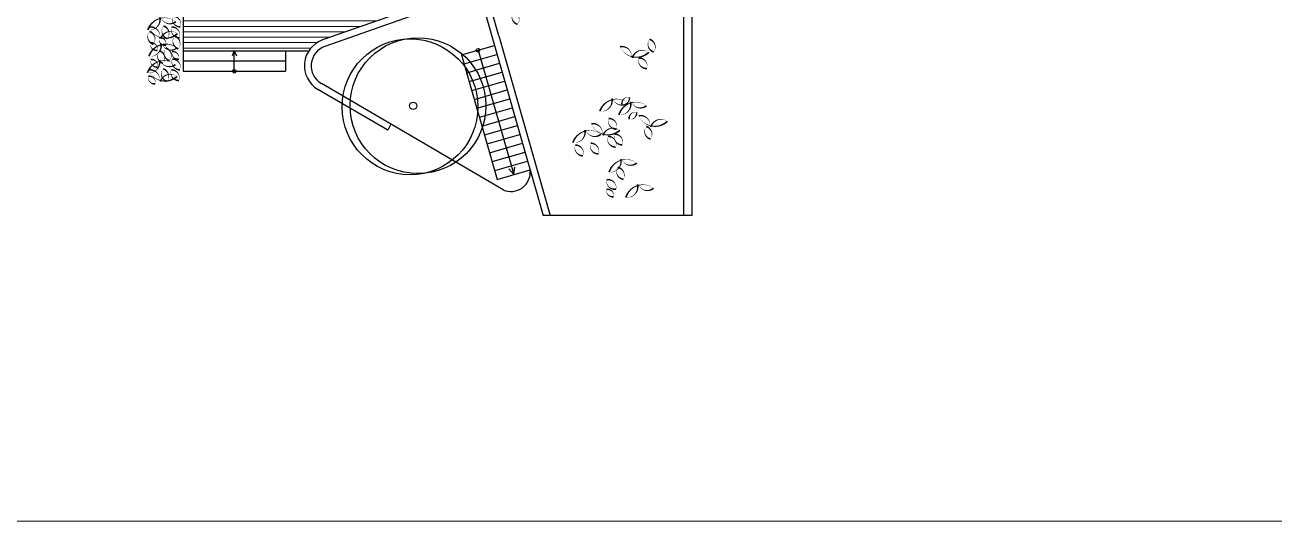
# Model space of a CAD drawing. Header units: metres. Extents: x -442 to 316, y -503 to 125.
# Drawn here: x -0.31 to 36.2, y -29.06 to -14.57 of the extents above; entities that cross this region are included whole.
import ezdxf

# ---------------------------------------------------------------- set-up
doc = ezdxf.new("R2010")
doc.units = ezdxf.units.M
doc.layers.add('FLOATING-WINDOWS', color=2, linetype='Continuous', plot=False)
doc.layers.add('FLOATINGWINDOWS', color=2, linetype='Continuous', plot=False)
for name, color, linetype in [('SRAFA', 251, 'Continuous'), ('SRAFY', 3, 'Continuous'), ('stávající stromy', 86, 'Continuous'), ('zariz.predmety', 203, 'Continuous')]:
    doc.layers.add(name, color=color, linetype=linetype)
doc.layers.add('Standard', color=7, linetype='Continuous', lineweight=25)

msp = doc.modelspace()

# ---------------------------------------------------------------- hatches: boundary and pattern name
at = {"layer": 'FLOATINGWINDOWS', "linetype": 'Continuous', "lineweight": 0}
h = msp.add_hatch(dxfattribs=at)
h.set_pattern_fill('ANSI32', color=256, scale=0.01, style=0)
h.paths.add_polyline_path([(29.909029, -19.285085), (29.909029, -18.940085), (30.134029, -18.940085), (30.134029, -19.285085)], flags=9)
h = msp.add_hatch(dxfattribs=at)
h.set_pattern_fill('ANSI32', color=256, scale=0.01, style=0)
h.paths.add_polyline_path([(29.909029, -19.285085), (29.909029, -18.940085), (30.134029, -18.940085), (30.134029, -19.285085)], flags=9)
at = {"layer": 'SRAFA', "linetype": 'Continuous', "lineweight": 0, "ltscale": 20}
h = msp.add_hatch(dxfattribs=at)
h.set_pattern_fill('LINE', color=256, scale=0.05, style=0)
h.paths.add_polyline_path([(5.706062, -11.215777), (4.306062, -11.215777), (4.306062, -15.315777), (7.985522, -15.315777, -0.163860057), (8.387869, -15.001338), (12.295758, -13.625428, -0.431640327), (13.330416, -14.159399), (12.485873, -11.215777), (6.006062, -11.215777), (6.006062, -13.865777), (5.706062, -13.865777)])
at = {"layer": 'SRAFY', "linetype": 'Continuous', "lineweight": 0}
h = msp.add_hatch(dxfattribs=at)
h.set_pattern_fill('ANSI31', color=256, scale=0.02, style=0)
h.paths.add_polyline_path([(35.047821, -17.676212), (35.392821, -17.676212), (35.392821, -17.901212), (35.047821, -17.901212)], flags=25)
msp.add_hatch(color=256, dxfattribs=at).paths.add_polyline_path([(35.047821, -17.676212), (35.392821, -17.676212), (35.392821, -17.901212), (35.047821, -17.901212)], flags=9)
h = msp.add_hatch(dxfattribs=at)
h.set_pattern_fill('ANSI32', color=256, scale=0.01, style=0)
h.paths.add_polyline_path([(29.909029, -19.285085), (29.909029, -18.940085), (30.134029, -18.940085), (30.134029, -19.285085)], flags=9)
h = msp.add_hatch(dxfattribs=at)
h.set_pattern_fill('ANSI32', color=256, scale=0.01, style=0)
h.paths.add_polyline_path([(34.426051, -19.285085), (34.426051, -18.940085), (34.651051, -18.940085), (34.651051, -19.285085)], flags=9)

# ---------------------------------------------------------------- linework, layer by layer
at = {"layer": 'FLOATING-WINDOWS', "linetype": 'Continuous', "lineweight": 0}
msp.add_lwpolyline([(-36.830295, 7.929393), (92.34374, 7.929393), (92.34374, -29.056503), (-36.830295, -29.056503)], close=True, dxfattribs=at)
at = {"layer": 'Standard', "color": 7, "linetype": 'ByBlock'}
for p, q in [((4.306062, -10.665777), (4.306062, -15.315777)), ((18.936062, -10.990777), (18.936062, -20.130238)), ((19.186062, -11.240777), (19.186062, -20.130238)), ((12.295758, -13.625428), (8.387869, -15.001338)), ((12.362179, -13.814077), (8.454289, -15.189987)), ((13.13818, -14.214582), (14.834644, -20.130238)), ((13.53839, -14.884282), (13.330424, -14.159426)), ((13.538398, -14.884308), (15.042705, -20.130238)), ((4.306062, -15.315777), (7.985522, -15.315777)), ((4.306062, -15.315777), (4.306062, -15.915777)), ((5.806062, -15.315777), (5.745701, -15.464536)), ((5.806062, -15.915777), (5.806062, -15.315777)), ((5.806062, -15.315777), (5.866424, -15.464536)), ((7.306062, -15.315777), (7.306062, -15.915777)), ((12.450706, -15.441256), (13.41105, -15.165777)), ((12.930877, -15.303513), (13.973156, -18.93698)), ((4.306062, -15.615777), (7.306062, -15.615777)), ((12.450706, -15.441256), (13.492984, -19.07472)), ((12.525155, -15.700789), (13.485498, -15.42531)), ((12.599603, -15.960322), (13.559947, -15.684843)), ((4.306062, -15.915777), (7.306062, -15.915777)), ((12.674052, -16.219856), (13.634395, -15.944376)), ((13.661276, -19.380499), (8.35059, -16.273828)), ((12.7485, -16.479389), (13.708844, -16.203909)), ((10.28965, -17.639856), (8.249603, -16.446459)), ((12.822948, -16.738922), (13.783292, -16.463442)), ((12.897397, -16.998455), (13.857741, -16.722975)), ((12.971845, -17.257988), (13.932189, -16.982508)), ((10.377779, -17.459703), (10.289893, -17.639358)), ((13.046294, -17.517521), (14.006637, -17.242041)), ((13.120742, -17.777054), (14.081086, -17.501575)), ((13.195191, -18.036587), (14.155534, -17.761108)), ((13.269639, -18.29612), (14.229983, -18.020641)), ((13.344087, -18.555653), (14.304431, -18.280174)), ((13.418536, -18.815187), (14.378879, -18.539707)), ((13.492984, -19.07472), (14.453328, -18.79924)), ((13.973156, -18.93698), (13.833916, -18.770254)), ((13.973156, -18.93698), (14.002843, -18.721796)), ((19.186062, -20.130238), (14.834644, -20.130238))]:
    msp.add_line(p, q, dxfattribs=at)
for centre in [(12.930877, -15.303513), (5.806062, -15.915777)]:
    msp.add_circle(centre, 0.052275, dxfattribs=at)
for centre, radius, start, end in [((8.653551, -15.755933), 0.8, 109.3964151, 239.67301), ((8.653551, -15.755933), 0.6, 109.3964151, 239.67301), ((13.892602, -18.865441), 0.56462, 245.8138997, 6.7333461)]:
    msp.add_arc(centre, radius, start, end, dxfattribs=at)
at = {"layer": 'stávající stromy', "linetype": 'Continuous'}
for centre, radius in [((11.176454, -16.923781), 1.985167), ((10.943047, -16.95714), 1.985167), ((11.033612, -16.928151), 0.105953)]:
    msp.add_circle(centre, radius, dxfattribs=at)
at = {"layer": 'zariz.predmety', "color": 253, "linetype": 'Continuous', "ltscale": 0.001}
for points in [[(14.087667, -14.546956, 0, 0, 0.520567051), (14.087667, -14.546956, 0, 0.05, 0.520567051), (13.964432, -14.178011, 0, 0.05, 0.520567051), (14.087667, -14.546956, 0.05, 0.05, 0)], [(3.278001, -14.71046, 0, 0, 0.520567051), (3.278001, -14.71046, 0, 0.05, 0.520567051), (3.630198, -14.340454, 0, 0.05, 0.520567051), (3.660962, -14.348025, 0, 0.05, 0.520567051), (4.094775, -14.467831, 0, 0.05, 0.520567051), (3.278001, -14.71046, 0.05, 0.05, 0)], [(4.143452, -14.81728, 0, 0, 0.520567051), (4.143452, -14.81728, 0, 0.05, 0.520567051), (3.655195, -14.967452, 0, 0.05, 0.520567051), (3.632078, -14.945787, 0, 0.05, 0.520567051), (3.312485, -14.628916, 0, 0.05, 0.520567051), (4.143452, -14.81728, 0.05, 0.05, 0)], [(3.848497, -14.965838, 0, 0, 0.520567051), (3.848497, -14.965838, 0, 0.05, 0.520567051), (3.737787, -14.592943, 0, 0.05, 0.520567051), (3.848497, -14.965838, 0.05, 0.05, 0)], [(4.20392, -14.937243, 0, 0, 0.520567051), (4.20392, -14.937243, 0, 0.05, 0.520567051), (3.973756, -14.623663, 0, 0.05, 0.520567051), (4.20392, -14.937243, 0.05, 0.05, 0)], [(4.232197, -14.621692, 0, 0, 0.520567051), (4.232197, -14.621692, 0, 0.05, 0.520567051), (4.002033, -14.308112, 0, 0.05, 0.520567051), (4.232197, -14.621692, 0.05, 0.05, 0)], [(3.436555, -15.129282, 0, 0, 0.520567051), (3.436555, -15.129282, 0, 0.05, 0.520567051), (3.325844, -14.756387, 0, 0.05, 0.520567051), (3.436555, -15.129282, 0.05, 0.05, 0)], [(3.807259, -15.160368, 0, 0, 0.520567051), (3.807259, -15.160368, 0, 0.05, 0.520567051), (3.607394, -14.938215, 0, 0.05, 0.520567051), (3.807259, -15.160368, 0.05, 0.05, 0)], [(4.17035, -15.262494, 0, 0, 0.520567051), (4.17035, -15.262494, 0, 0.05, 0.520567051), (4.05964, -14.889598, 0, 0.05, 0.520567051), (4.17035, -15.262494, 0.05, 0.05, 0)], [(18.067301, -15.3516, 0, 0, 0.520567051), (18.067301, -15.3516, 0, 0.05, 0.520567051), (17.944066, -14.982655, 0, 0.05, 0.520567051), (18.067301, -15.3516, 0.05, 0.05, 0)], [(3.553767, -15.306096, 0, 0, 0.520567051), (3.553767, -15.306096, 0, 0.05, 0.520567051), (3.353903, -15.083943, 0, 0.05, 0.520567051), (3.553767, -15.306096, 0.05, 0.05, 0)], [(3.72026, -15.687272, 0, 0, 0.520567051), (3.72026, -15.687272, 0, 0.05, 0.520567051), (3.609549, -15.314377, 0, 0.05, 0.520567051), (3.72026, -15.687272, 0.05, 0.05, 0)], [(3.912657, -15.608007, 0, 0, 0.520567051), (3.912657, -15.608007, 0, 0.05, 0.520567051), (3.801947, -15.235112, 0, 0.05, 0.520567051), (3.912657, -15.608007, 0.05, 0.05, 0)], [(4.184717, -15.564111, 0, 0, 0.520567051), (4.184717, -15.564111, 0, 0.05, 0.520567051), (3.984852, -15.341958, 0, 0.05, 0.520567051), (4.184717, -15.564111, 0.05, 0.05, 0)], [(17.923005, -15.362841, 0, 0, 0.520567051), (17.923005, -15.362841, 0, 0.05, 0.520567051), (17.440095, -15.52941, 0, 0.05, 0.520567051), (17.416261, -15.508538, 0, 0.05, 0.520567051), (17.086153, -15.202636, 0, 0.05, 0.520567051), (17.923005, -15.362841, 0.05, 0.05, 0)], [(3.265339, -15.962636, 0, 0, 0.520567051), (3.265339, -15.962636, 0, 0.05, 0.520567051), (3.617535, -15.59263, 0, 0.05, 0.520567051), (3.648299, -15.600201, 0, 0.05, 0.520567051), (4.082112, -15.720007, 0, 0.05, 0.520567051), (3.265339, -15.962636, 0.05, 0.05, 0)], [(3.562769, -15.795956, 0, 0, 0.520567051), (3.562769, -15.795956, 0, 0.05, 0.520567051), (3.362904, -15.573802, 0, 0.05, 0.520567051), (3.562769, -15.795956, 0.05, 0.05, 0)], [(4.219534, -15.873868, 0, 0, 0.520567051), (4.219534, -15.873868, 0, 0.05, 0.520567051), (3.98937, -15.560288, 0, 0.05, 0.520567051), (4.219534, -15.873868, 0.05, 0.05, 0)], [(17.870752, -15.838579, 0, 0, 0.520567051), (17.870752, -15.838579, 0, 0.05, 0.520567051), (17.630134, -15.532947, 0, 0.05, 0.520567051), (17.870752, -15.838579, 0.05, 0.05, 0)], [(3.494109, -16.285407, 0, 0, 0.520567051), (3.494109, -16.285407, 0, 0.05, 0.520567051), (3.294244, -16.063254, 0, 0.05, 0.520567051), (3.494109, -16.285407, 0.05, 0.05, 0)], [(4.130789, -16.069456, 0, 0, 0.520567051), (4.130789, -16.069456, 0, 0.05, 0.520567051), (3.642532, -16.219628, 0, 0.05, 0.520567051), (3.619415, -16.197964, 0, 0.05, 0.520567051), (3.299822, -15.881092, 0, 0.05, 0.520567051), (4.130789, -16.069456, 0.05, 0.05, 0)], [(3.835835, -16.218014, 0, 0, 0.520567051), (3.835835, -16.218014, 0, 0.05, 0.520567051), (3.725124, -15.845119, 0, 0.05, 0.520567051), (3.835835, -16.218014, 0.05, 0.05, 0)], [(4.191257, -16.189419, 0, 0, 0.520567051), (4.191257, -16.189419, 0, 0.05, 0.520567051), (3.961093, -15.875839, 0, 0.05, 0.520567051), (4.191257, -16.189419, 0.05, 0.05, 0)], [(16.49264, -17.08477, 0, 0, 0.520567051), (16.49264, -17.08477, 0, 0.05, 0.520567051), (16.845283, -16.715189, 0, 0.05, 0.520567051), (16.876037, -16.722797, 0, 0.05, 0.520567051), (17.309706, -16.843126, 0, 0.05, 0.520567051), (16.49264, -17.08477, 0.05, 0.05, 0)], [(17.050237, -17.191275, 0, 0, 0.520567051), (17.050237, -17.191275, 0, 0.05, 0.520567051), (17.389742, -16.80959, 0, 0.05, 0.520567051), (17.420744, -16.816119, 0, 0.05, 0.520567051), (17.858354, -16.921212, 0, 0.05, 0.520567051), (17.050237, -17.191275, 0.05, 0.05, 0)], [(17.139315, -16.886108, 0, 0, 0.520567051), (17.139315, -16.886108, 0, 0.05, 0.520567051), (17.354594, -16.678858, 0, 0.05, 0.520567051), (17.139315, -16.886108, 0.05, 0.05, 0)], [(17.349666, -17.31982, 0, 0, 0.520567051), (17.349666, -17.31982, 0, 0.05, 0.520567051), (17.564946, -17.112569, 0, 0.05, 0.520567051), (17.349666, -17.31982, 0.05, 0.05, 0)], [(17.07585, -17.641783, 0, 0, 0.520567051), (17.07585, -17.641783, 0, 0.05, 0.520567051), (16.587412, -17.791366, 0, 0.05, 0.520567051), (16.564322, -17.769674, 0, 0.05, 0.520567051), (16.245111, -17.452417, 0, 0.05, 0.520567051), (17.07585, -17.641783, 0.05, 0.05, 0)], [(16.981324, -17.611254, 0, 0, 0.520567051), (16.981324, -17.611254, 0, 0.05, 0.520567051), (16.751539, -17.297396, 0, 0.05, 0.520567051), (16.981324, -17.611254, 0.05, 0.05, 0)], [(18.465149, -17.3798, 0, 0, 0.520567051), (18.465149, -17.3798, 0, 0.05, 0.520567051), (17.982239, -17.546369, 0, 0.05, 0.520567051), (17.958405, -17.525497, 0, 0.05, 0.520567051), (17.628297, -17.219595, 0, 0.05, 0.520567051), (18.465149, -17.3798, 0.05, 0.05, 0)], [(17.970542, -17.899056, 0, 0, 0.520567051), (17.970542, -17.899056, 0, 0.05, 0.520567051), (17.847307, -17.53011, 0, 0.05, 0.520567051), (17.970542, -17.899056, 0.05, 0.05, 0)], [(15.703585, -18.002748, 0, 0, 0.520567051), (15.703585, -18.002748, 0, 0.05, 0.520567051), (16.056228, -17.633167, 0, 0.05, 0.520567051), (16.086982, -17.640775, 0, 0.05, 0.520567051), (16.52065, -17.761104, 0, 0.05, 0.520567051), (15.703585, -18.002748, 0.05, 0.05, 0)], [(16.956053, -18.131949, 0, 0, 0.520567051), (16.956053, -18.131949, 0, 0.05, 0.520567051), (16.726268, -17.818091, 0, 0.05, 0.520567051), (16.956053, -18.131949, 0.05, 0.05, 0)], [(17.152558, -18.069113, 0, 0, 0.520567051), (17.152558, -18.069113, 0, 0.05, 0.520567051), (16.922773, -17.755256, 0, 0.05, 0.520567051), (17.152558, -18.069113, 0.05, 0.05, 0)], [(16.003896, -18.387627, 0, 0, 0.520567051), (16.003896, -18.387627, 0, 0.05, 0.520567051), (15.774111, -18.07377, 0, 0.05, 0.520567051), (16.003896, -18.387627, 0.05, 0.05, 0)], [(16.452634, -18.332595, 0, 0, 0.520567051), (16.452634, -18.332595, 0, 0.05, 0.520567051), (16.222849, -18.018737, 0, 0.05, 0.520567051), (16.452634, -18.332595, 0.05, 0.05, 0)], [(16.76429, -18.866099, 0, 0, 0.520567051), (16.76429, -18.866099, 0, 0.05, 0.520567051), (17.103796, -18.484415, 0, 0.05, 0.520567051), (17.134797, -18.490943, 0, 0.05, 0.520567051), (17.572408, -18.596036, 0, 0.05, 0.520567051), (16.76429, -18.866099, 0.05, 0.05, 0)], [(17.009614, -18.723714, 0, 0, 0.520567051), (17.009614, -18.723714, 0, 0.05, 0.520567051), (17.17726, -19.074716, 0, 0.05, 0.520567051), (17.009614, -18.723714, 0.05, 0.05, 0)], [(16.896134, -19.583689, 0, 0, 0.520567051), (16.896134, -19.583689, 0, 0.05, 0.520567051), (16.688883, -19.368409, 0, 0.05, 0.520567051), (16.896134, -19.583689, 0.05, 0.05, 0)], [(16.690184, -19.087269, 0, 0, 0.520567051), (16.690184, -19.087269, 0, 0.05, 0.520567051), (16.966541, -19.361011, 0, 0.05, 0.520567051), (16.690184, -19.087269, 0.05, 0.05, 0)], [(17.254248, -19.604416, 0, 0, 0.520567051), (17.254248, -19.604416, 0, 0.05, 0.520567051), (17.593754, -19.222731, 0, 0.05, 0.520567051), (17.624756, -19.229259, 0, 0.05, 0.520567051), (18.062366, -19.334352, 0, 0.05, 0.520567051), (17.254248, -19.604416, 0.05, 0.05, 0)]]:
    msp.add_lwpolyline(points, format="xyseb", close=True, dxfattribs=at)
msp.add_lwpolyline([(4.126077, -15.23636, 0.013578, 0.05, 0.520567051), (3.309303, -15.478989, 0, 0, 0), (3.309303, -15.478989, 0, 0.05, 0.520567051), (3.6615, -15.108983, 0, 0.05, 0.520567051), (3.692264, -15.116554, 0, 0.042629, 0.520567051), (4.126077, -15.23636, 0, 0.042629, 0.433688771)], format="xyseb", dxfattribs=at)

doc.saveas('drawing.dxf')
